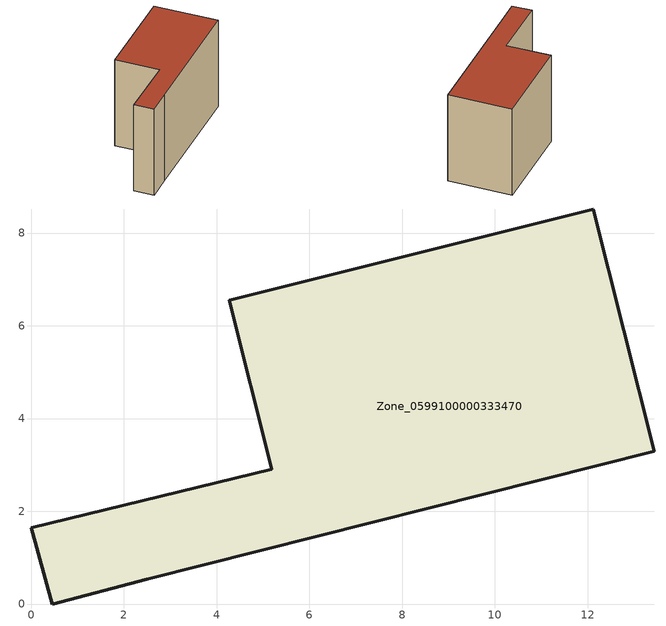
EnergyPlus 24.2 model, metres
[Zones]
Zone_0599100000333470
 floor ground (C_G): 12.12,8.52 13.44,3.3 2.49,0.53 0.45,0 0,1.65 5.19,2.91 4.26,6.55 z0
 wall outside (C_F): 13.44,3.3 12.12,8.52 4.26,6.55 5.19,2.91 0,1.65 0.45,0 2.49,0.53 13.44,3.3 z0:7.97
 roof outside (C_R): 2.49,0.53 13.44,3.3 12.12,8.52 4.26,6.55 5.19,2.91 0,1.65 0.45,0 z7.97
[BUILDING]
Pand.0599100000333470: North Axis=0; Terrain=City; Loads Convergence Tolerance Value=0.04; Temperature Convergence Tolerance Value=0.4; Solar Distribution=FullExterior; Maximum Number of Warmup Days=25; Minimum Number of Warmup Days=1
[Site:Location]
Rotterdam.The.Hague.AP_ZH_NLD Design_Conditions: Latitude=51.96; Longitude=4.45; Time Zone=1; Elevation=-4.5
[SITE:GROUNDTEMPERATURE:BUILDINGSURFACE]
18, 18, 18, 18, 18, 18, 18, 18, 18, 18, 18, 18
[MATERIAL] Thermal Absorptance=0.9; Solar Absorptance=0.7; Visible Absorptance=0.7
Name | Roughness | Thickness | Conductivity | Density | Specific Heat
G.TI.1975-1991 | MediumSmooth | 0.15 | 0.288461 | 540 | 1210
F.TI.1975-1991 | Rough | 0.3 | 0.230769 | 1920 | 840
R.TI.1975-1991 | MediumRough | 0.2 | 0.153846 | 1500 | 1000
[CONSTRUCTION]
C_G: G.TI.1975-1991
C_F: F.TI.1975-1991
C_R: R.TI.1975-1991
[ZONE]
Zone_0599100000333470: Type=1; Multiplier=1; Ceiling Height=Autocalculate; Volume=Autocalculate; Floor Area=autocalculate; Part of Total Floor Area=Yes
[ZONEINFILTRATION:DESIGNFLOWRATE]
Infil_Zone_0599100000333470: Zone or ZoneList or Space or SpaceList=Zone_0599100000333470; Schedule=AlwaysOn; Design Flow Rate Calculation Method=Flow/Area; Flow Rate per Floor Area=0.003; Constant Term Coefficient=1; Temperature Term Coefficient=0; Velocity Term Coefficient=0; Velocity Squared Term Coefficient=0
[HVACTEMPLATE:ZONE:IDEALLOADSAIRSYSTEM]
Zone_0599100000333470: Maximum Heating Supply Air Temperature=50; Minimum Cooling Supply Air Temperature=13; Maximum Heating Supply Air Humidity Ratio=0.0156; Minimum Cooling Supply Air Humidity Ratio=0.0077; Heating Limit=NoLimit; Cooling Limit=NoLimit; Dehumidification Control Type=ConstantSensibleHeatRatio; Cooling Sensible Heat Ratio=0.7; Dehumidification Setpoint=60; Humidification Control Type=None; Humidification Setpoint=30; Outdoor Air Method=None; Outdoor Air Flow Rate per Person=0.00944; Outdoor Air Flow Rate per Zone Floor Area=0; Outdoor Air Flow Rate per Zone=0; Demand Controlled Ventilation Type=None; Outdoor Air Economizer Type=NoEconomizer; Heat Recovery Type=None; Sensible Heat Recovery Effectiveness=0.7; Latent Heat Recovery Effectiveness=0.65
[ZONECONTROL:THERMOSTAT]
ThermostatControl_Zone_0599100000333470: Zone or ZoneList=Zone_0599100000333470; Control Type Schedule=DualSetpointControlType; Control 1=Thermostat_Zone_0599100000333470; Temperature Difference Between Cutout And Setpoint=0
[THERMOSTATSETPOINT:DUALSETPOINT]
Thermostat_Zone_0599100000333470: Heating Setpoint Temperature Schedule=HeatingSetpoint_Zone_0599100000333470; Cooling Setpoint Temperature Schedule=CoolingSetpoint_Zone_0599100000333470
[SCHEDULE:COMPACT]
HeatingSetpoint_Zone_0599100000333470: Through: 12/31, For: AllDays, Until: 24:00, 21
CoolingSetpoint_Zone_0599100000333470: Through: 12/31, For: AllDays, Until: 24:00, 24
DualSetpointControlType: Through: 12/31, For: AllDays, Until: 24:00, 4
AlwaysOn: Through: 12/31, For: AllDays, Until: 24:00, 1
